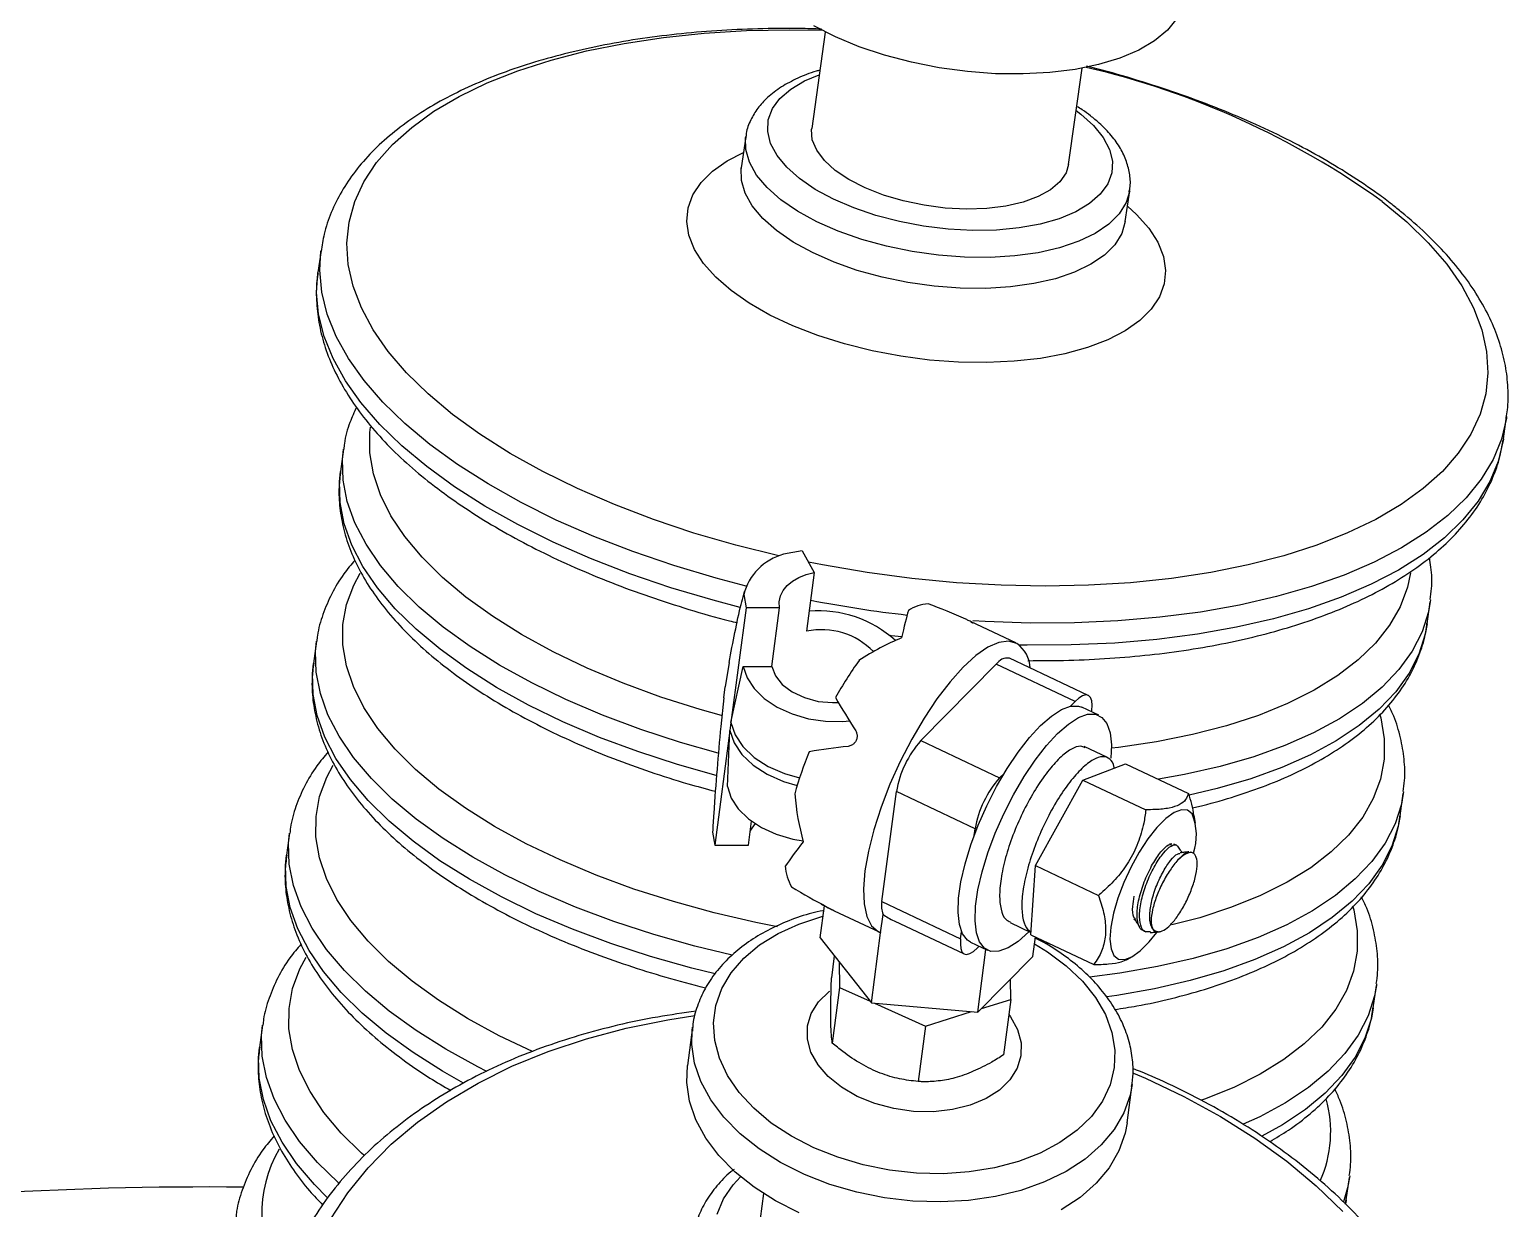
# Model space of a CAD drawing. Header units: millimetres. Extents: x 0 to 6631, y 0 to 4689.
# Drawn here: x 4530.2 to 4678.1, y 3707.5 to 3825.4 of the extents above; entities that cross this region are included whole.
import ezdxf

# ---------------------------------------------------------------- set-up
doc = ezdxf.new("R2010")
doc.units = ezdxf.units.MM
doc.header["$LTSCALE"] = 13
doc.layers.add('几何体', color=7, linetype='Continuous')

msp = doc.modelspace()

# ---------------------------------------------------------------- linework, layer by layer
at = {"layer": '几何体'}
for p, q in [((4609.77, 3825.17), (4608.42, 3815.54)), ((4634.1, 3811.94), (4635.45, 3821.56)), ((4601.82, 3814.69), (4601.38, 3811.6)), ((4639.77, 3806.21), (4640.21, 3809.3)), ((4640.21, 3809.3), (4640.19, 3809.2)), ((4559.36, 3803.33), (4559.05, 3801.12)), ((4559.35, 3803.24), (4559.36, 3803.33)), ((4559.03, 3801.03), (4559.05, 3801.12)), ((4677.59, 3784.48), (4677.9, 3786.7)), ((4677.9, 3786.7), (4677.89, 3786.61)), ((4677.59, 3784.48), (4677.58, 3784.4)), ((4561.6, 3783.44), (4561.29, 3781.22)), ((4607.46, 3773.27), (4605.6, 3772.94)), ((4607.46, 3773.27), (4608.68, 3771.1)), ((4608.68, 3771.1), (4607.91, 3765.24)), ((4601.68, 3769.22), (4601.41, 3768.13)), ((4601.85, 3767.58), (4600.34, 3756.1)), ((4601.62, 3768.9), (4601.85, 3767.58)), ((4605.21, 3767.58), (4601.85, 3767.58)), ((4604.44, 3761.72), (4605.21, 3767.58)), ((4669.96, 3765.97), (4670.27, 3768.19)), ((4670.29, 3768.36), (4670.27, 3768.19)), ((4628.83, 3764.07), (4624.36, 3766.19)), ((4558.91, 3764.23), (4558.6, 3762.02)), ((4600.16, 3762.11), (4599.77, 3759.67)), ((4600.34, 3756.1), (4601.57, 3761.72)), ((4601.57, 3761.72), (4604.44, 3761.72)), ((4619.33, 3754.3), (4626.87, 3761.93)), ((4634.75, 3758.21), (4626.87, 3761.93)), ((4636.06, 3758.81), (4628.19, 3762.54)), ((4599.63, 3758.57), (4599.77, 3759.67)), ((4599.63, 3758.57), (4599.32, 3755.71)), ((4634.28, 3757.73), (4634.75, 3758.21)), ((4637.13, 3756.83), (4635.43, 3757.63)), ((4636.4, 3757.17), (4636.41, 3757.29)), ((4600.34, 3756.1), (4600.24, 3755.31)), ((4600.24, 3755.31), (4598.74, 3743.82)), ((4600, 3749.69), (4600.24, 3755.31)), ((4619.33, 3754.3), (4627.21, 3750.57)), ((4637.99, 3752.59), (4635.65, 3753.7)), ((4635.53, 3750.35), (4639.79, 3751.98)), ((4639.79, 3751.98), (4646.08, 3749)), ((4627.21, 3750.57), (4627.68, 3751.04)), ((4630.8, 3741.79), (4635.53, 3750.35)), ((4635.53, 3750.35), (4641.83, 3747.37)), ((4615.44, 3738.2), (4616.88, 3749.2)), ((4624.75, 3745.47), (4616.88, 3749.2)), ((4667.26, 3746.77), (4667.57, 3748.99)), ((4667.6, 3749.16), (4667.57, 3748.99)), ((4602.1, 3743.83), (4602.41, 3746.23)), ((4624.66, 3744.79), (4624.75, 3745.47)), ((4646.8, 3746.04), (4646.67, 3746.8)), ((4556.21, 3745.03), (4555.9, 3742.82)), ((4598.51, 3745.15), (4598.74, 3743.82)), ((4644.42, 3743.98), (4644.19, 3743.95)), ((4644.89, 3743.83), (4644.64, 3743.95)), ((4598.74, 3743.82), (4602.1, 3743.83)), ((4646.55, 3743.05), (4646.34, 3743.15)), ((4630.33, 3734.86), (4630.8, 3741.79)), ((4630.8, 3741.79), (4637.1, 3738.81)), ((4615.44, 3738.2), (4623.31, 3734.48)), ((4609.27, 3734.57), (4609.69, 3737.78)), ((4610.67, 3737.26), (4615.15, 3735.15)), ((4615.31, 3735.08), (4615.55, 3736.91)), ((4614.39, 3728.06), (4615.31, 3735.08)), ((4616.67, 3736.26), (4623.66, 3732.95)), ((4623.31, 3734.48), (4623.4, 3735.16)), ((4628.27, 3736.09), (4630.34, 3735.1)), ((4640.84, 3736.26), (4640.64, 3736.43)), ((4641.58, 3735.28), (4641.82, 3735.16)), ((4609.27, 3734.57), (4614.39, 3728.06)), ((4624.3, 3734.13), (4626.01, 3733.33)), ((4624.98, 3733.56), (4625.15, 3733.73)), ((4630.33, 3734.86), (4636.62, 3731.89)), ((4630.53, 3732.69), (4630.78, 3734.65)), ((4632.15, 3734), (4631.76, 3733.98)), ((4610.68, 3732.77), (4610.39, 3730.55)), ((4611.17, 3732.16), (4611.2, 3729.6)), ((4625.02, 3727.12), (4625.84, 3733.4)), ((4625.02, 3727.12), (4630.53, 3732.69)), ((4640.04, 3732.43), (4640.48, 3732.69)), ((4611.2, 3729.6), (4610.47, 3724.04)), ((4611.2, 3729.6), (4614.26, 3728.22)), ((4628.32, 3728.41), (4628.29, 3730.43)), ((4664.57, 3727.57), (4664.88, 3729.78)), ((4664.9, 3729.96), (4664.88, 3729.78)), ((4614.39, 3728.06), (4625.02, 3727.12)), ((4614.69, 3728.03), (4619.8, 3725.74)), ((4625.39, 3727.49), (4628.32, 3728.41)), ((4628.32, 3728.41), (4627.59, 3722.85)), ((4619.8, 3725.74), (4624.38, 3727.18)), ((4553.52, 3725.83), (4553.21, 3723.61)), ((4596.49, 3725.64), (4595.99, 3721.8)), ((4596.45, 3725.29), (4596.49, 3725.64)), ((4619.8, 3725.74), (4619.07, 3720.19)), ((4639.96, 3716.05), (4640.46, 3719.88)), ((4640.46, 3719.88), (4640.43, 3719.71)), ((4661.87, 3708.36), (4662.18, 3710.58)), ((4662.21, 3710.75), (4662.18, 3710.58)), ((4603.59, 3708.98), (4603.09, 3705.18)), ((4661.78, 3707.92), (4661.85, 3708.46)), ((4661.87, 3708.36), (4661.82, 3708.01))]:
    msp.add_line(p, q, dxfattribs=at)
at = {"layer": '几何体', "flags": 128}
for points in [[(4605.17, 3772.77), (4605.13, 3772.78), (4600.83, 3773.85), (4596.64, 3775.06), (4592.59, 3776.41), (4588.71, 3777.9), (4585.01, 3779.5), (4581.52, 3781.22), (4578.26, 3783.03), (4575.25, 3784.94), (4572.51, 3786.92), (4570.06, 3788.97), (4567.91, 3791.07), (4566.07, 3793.22), (4564.56, 3795.39), (4563.39, 3797.57), (4562.56, 3799.75), (4562.08, 3801.92), (4561.94, 3804.07), (4562.16, 3806.17), (4562.73, 3808.22), (4563.65, 3810.2), (4564.91, 3812.11), (4566.5, 3813.93), (4568.42, 3815.64), (4570.64, 3817.25), (4573.17, 3818.73), (4575.98, 3820.08), (4579.05, 3821.3), (4582.37, 3822.37), (4585.91, 3823.28), (4589.66, 3824.04), (4593.59, 3824.63), (4597.68, 3825.06), (4601.89, 3825.32), (4606.22, 3825.4), (4609.39, 3825.36)], [(4644.93, 3826.52), (4643.98, 3825.36), (4642.7, 3824.3), (4641.11, 3823.37), (4639.23, 3822.57), (4637.1, 3821.93), (4634.76, 3821.44), (4632.23, 3821.12), (4629.56, 3820.98), (4626.8, 3821.01), (4623.99, 3821.22), (4621.17, 3821.6), (4618.4, 3822.15), (4615.71, 3822.85), (4613.16, 3823.7), (4610.79, 3824.68), (4608.62, 3825.78)], [(4634.85, 3817.31), (4635.32, 3816.96), (4636.6, 3815.82), (4637.57, 3814.64), (4638.2, 3813.44), (4638.49, 3812.25), (4638.43, 3811.09), (4638.03, 3809.98), (4637.27, 3808.94), (4636.2, 3808.01), (4634.82, 3807.19), (4633.16, 3806.5), (4631.26, 3805.97), (4629.16, 3805.59), (4626.9, 3805.37), (4624.52, 3805.33), (4622.07, 3805.46), (4619.61, 3805.75), (4617.18, 3806.21), (4614.84, 3806.83), (4612.63, 3807.58), (4610.59, 3808.46), (4608.77, 3809.44), (4607.2, 3810.52), (4605.92, 3811.66), (4604.95, 3812.84), (4604.31, 3814.04), (4604.02, 3815.23), (4604.08, 3816.4), (4604.49, 3817.51), (4605.24, 3818.54), (4606.32, 3819.47), (4607.7, 3820.29), (4609.17, 3820.91)], [(4634.1, 3811.94), (4633.85, 3811.1), (4633.24, 3810.2), (4632.3, 3809.4), (4631.07, 3808.71), (4629.56, 3808.16), (4627.83, 3807.76), (4625.92, 3807.53), (4623.88, 3807.46), (4621.77, 3807.57), (4619.65, 3807.85), (4617.57, 3808.28), (4615.59, 3808.87), (4613.76, 3809.58), (4612.14, 3810.42), (4610.77, 3811.34), (4609.69, 3812.32), (4608.92, 3813.35), (4608.48, 3814.39), (4608.4, 3815.41), (4608.42, 3815.54)], [(4601.81, 3814.59), (4601.82, 3814.68), (4601.82, 3814.69)], [(4640.19, 3809.2), (4639.86, 3808.11), (4639.16, 3806.99), (4638.13, 3805.95), (4636.77, 3805.03), (4635.12, 3804.24), (4633.21, 3803.59), (4631.07, 3803.1), (4628.74, 3802.78), (4626.27, 3802.62), (4623.71, 3802.65), (4621.09, 3802.84), (4618.47, 3803.21), (4615.89, 3803.74), (4613.42, 3804.42), (4611.08, 3805.25), (4608.93, 3806.2), (4607.01, 3807.26), (4605.34, 3808.4), (4603.97, 3809.62), (4602.91, 3810.87), (4602.19, 3812.15), (4601.83, 3813.43), (4601.81, 3814.59)], [(4639.99, 3807.75), (4640.9, 3806.92), (4642.12, 3805.54), (4643.02, 3804.14), (4643.58, 3802.73), (4643.8, 3801.33), (4643.66, 3799.98), (4643.18, 3798.67), (4642.36, 3797.44), (4641.22, 3796.31), (4639.76, 3795.28), (4638.01, 3794.38), (4635.99, 3793.61), (4633.74, 3792.99), (4631.29, 3792.53), (4628.67, 3792.24), (4625.92, 3792.11), (4623.09, 3792.15), (4620.2, 3792.36), (4617.32, 3792.74), (4614.46, 3793.28), (4611.69, 3793.97), (4609.04, 3794.81), (4606.54, 3795.78), (4604.24, 3796.86), (4602.17, 3798.04), (4600.35, 3799.31), (4598.82, 3800.64), (4597.6, 3802.02), (4596.7, 3803.43), (4596.14, 3804.84), (4595.92, 3806.23), (4596.05, 3807.59), (4596.53, 3808.89), (4597.36, 3810.12), (4598.5, 3811.26), (4599.96, 3812.28), (4601.6, 3813.13)], [(4639.77, 3806.21), (4639.43, 3805.02), (4638.73, 3803.9), (4637.69, 3802.86), (4636.34, 3801.94), (4634.69, 3801.15), (4632.78, 3800.5), (4630.64, 3800.01), (4628.31, 3799.69), (4625.84, 3799.53), (4623.27, 3799.56), (4620.65, 3799.75), (4618.03, 3800.12), (4615.46, 3800.65), (4612.98, 3801.33), (4610.65, 3802.16), (4608.5, 3803.11), (4606.57, 3804.16), (4604.91, 3805.31), (4603.53, 3806.53), (4602.48, 3807.78), (4601.76, 3809.06), (4601.39, 3810.34), (4601.38, 3811.59), (4601.38, 3811.59)], [(4665.47, 3808.23), (4667.92, 3806.18), (4670.07, 3804.08), (4671.91, 3801.94), (4673.41, 3799.77), (4674.59, 3797.58), (4675.42, 3795.4), (4675.9, 3793.23), (4676.03, 3791.09), (4675.81, 3788.99), (4675.24, 3786.94), (4674.33, 3784.95), (4673.07, 3783.04), (4671.48, 3781.23), (4669.56, 3779.51), (4667.34, 3777.91), (4664.81, 3776.42), (4662, 3775.07), (4658.93, 3773.86), (4655.61, 3772.79), (4652.07, 3771.87), (4648.32, 3771.12), (4644.39, 3770.52), (4640.3, 3770.09), (4636.09, 3769.84), (4631.76, 3769.75), (4627.36, 3769.84), (4622.91, 3770.09), (4618.43, 3770.52), (4613.96, 3771.11), (4609.51, 3771.87), (4608.09, 3772.14)], [(4601.86, 3769.75), (4598.86, 3770.54), (4594.63, 3771.8), (4590.54, 3773.2), (4586.62, 3774.72), (4582.88, 3776.36), (4579.36, 3778.11), (4576.06, 3779.97), (4573.01, 3781.9), (4570.23, 3783.92), (4567.74, 3786), (4565.54, 3788.14), (4563.66, 3790.31), (4562.1, 3792.51), (4560.87, 3794.73), (4559.98, 3796.95), (4559.43, 3799.16), (4559.23, 3801.34), (4559.35, 3803.24)], [(4601.26, 3767.61), (4598.55, 3768.33), (4594.32, 3769.59), (4590.23, 3770.98), (4586.31, 3772.5), (4582.57, 3774.15), (4579.04, 3775.9), (4575.75, 3777.75), (4572.7, 3779.69), (4569.92, 3781.71), (4567.43, 3783.79), (4565.23, 3785.92), (4563.35, 3788.1), (4561.79, 3790.3), (4560.56, 3792.52), (4559.67, 3794.73), (4559.12, 3796.94), (4558.92, 3799.12), (4559.03, 3801.03)], [(4599.39, 3756.79), (4597.28, 3757.39), (4593.34, 3758.64), (4589.56, 3760.03), (4585.96, 3761.55), (4582.56, 3763.18), (4579.4, 3764.91), (4576.49, 3766.74), (4573.85, 3768.64), (4571.5, 3770.61), (4569.46, 3772.64), (4567.73, 3774.7), (4566.34, 3776.79), (4565.29, 3778.89), (4564.59, 3780.99), (4564.24, 3783.07), (4564.25, 3785.11), (4564.31, 3785.65)], [(4677.89, 3786.61), (4677.88, 3786.55), (4677.38, 3784.45), (4676.54, 3782.42), (4675.36, 3780.46), (4673.84, 3778.58), (4672.01, 3776.8), (4669.85, 3775.13), (4667.4, 3773.58), (4664.66, 3772.15), (4661.66, 3770.85), (4658.39, 3769.7), (4654.9, 3768.7), (4651.19, 3767.85), (4647.29, 3767.15), (4643.23, 3766.63), (4639.02, 3766.27), (4634.69, 3766.08), (4630.26, 3766.05), (4625.77, 3766.2), (4624.53, 3766.27)], [(4677.58, 3784.4), (4677.57, 3784.33), (4677.07, 3782.23), (4676.23, 3780.2), (4675.05, 3778.24), (4673.53, 3776.37), (4671.7, 3774.59), (4669.54, 3772.92), (4667.09, 3771.36), (4664.35, 3769.93), (4661.34, 3768.64), (4658.08, 3767.48), (4654.59, 3766.48), (4650.88, 3765.63), (4646.98, 3764.94), (4642.92, 3764.41), (4638.71, 3764.05), (4634.37, 3763.86), (4629.95, 3763.84), (4629.19, 3763.85)], [(4599.05, 3753.04), (4595.31, 3754.1), (4591.33, 3755.41), (4587.5, 3756.84), (4583.85, 3758.4), (4580.42, 3760.07), (4577.21, 3761.84), (4574.26, 3763.7), (4571.57, 3765.64), (4569.18, 3767.65), (4567.08, 3769.71), (4565.31, 3771.81), (4563.86, 3773.94), (4562.75, 3776.07), (4561.98, 3778.21), (4561.57, 3780.33), (4561.5, 3782.42), (4561.6, 3783.45)], [(4598.86, 3750.8), (4595, 3751.89), (4591.02, 3753.19), (4587.19, 3754.62), (4583.54, 3756.18), (4580.11, 3757.85), (4576.9, 3759.62), (4573.95, 3761.49), (4571.26, 3763.43), (4568.87, 3765.43), (4566.77, 3767.49), (4565, 3769.59), (4563.55, 3771.72), (4562.44, 3773.86), (4561.67, 3775.99), (4561.26, 3778.11), (4561.19, 3780.21), (4561.29, 3781.22)], [(4604.99, 3735.68), (4602.83, 3736.11), (4598.66, 3737.07), (4594.59, 3738.19), (4590.65, 3739.44), (4586.86, 3740.83), (4583.26, 3742.35), (4579.87, 3743.98), (4576.71, 3745.71), (4573.79, 3747.53), (4571.15, 3749.44), (4568.8, 3751.41), (4566.76, 3753.44), (4565.04, 3755.5), (4563.65, 3757.59), (4562.6, 3759.69), (4561.89, 3761.79), (4561.54, 3763.86), (4561.55, 3765.91), (4561.91, 3767.91), (4562.63, 3769.85), (4563.26, 3771.04)], [(4605.21, 3767.58), (4605.18, 3768.18), (4605.3, 3768.76), (4605.56, 3769.31), (4605.96, 3769.81), (4606.49, 3770.25), (4607.13, 3770.62), (4607.87, 3770.9), (4608.68, 3771.1)], [(4668.28, 3771.09), (4667.98, 3769.63), (4667.27, 3767.69), (4666.2, 3765.83), (4664.8, 3764.04), (4663.06, 3762.36), (4661.01, 3760.79), (4658.65, 3759.33), (4656, 3758.01), (4653.08, 3756.82), (4649.9, 3755.78), (4646.5, 3754.9), (4642.89, 3754.18), (4639.1, 3753.62), (4638.39, 3753.53)], [(4670.27, 3768.19), (4670.08, 3767.16), (4669.44, 3765.16), (4668.45, 3763.24), (4667.12, 3761.4), (4665.46, 3759.65), (4663.48, 3758.01), (4661.19, 3756.48), (4658.6, 3755.08), (4655.74, 3753.81), (4652.62, 3752.68), (4649.27, 3751.71), (4645.69, 3750.89), (4643.1, 3750.42)], [(4617.42, 3764.66), (4616.37, 3764.79), (4616.26, 3764.8)], [(4669.96, 3765.97), (4669.77, 3764.94), (4669.12, 3762.95), (4668.14, 3761.03), (4666.81, 3759.18), (4665.15, 3757.43), (4663.16, 3755.79), (4660.87, 3754.26), (4658.29, 3752.86), (4655.43, 3751.59), (4652.31, 3750.47), (4648.96, 3749.49), (4646.15, 3748.83)], [(4600.48, 3732.84), (4596.74, 3733.74), (4592.62, 3734.9), (4588.63, 3736.2), (4584.8, 3737.64), (4581.16, 3739.19), (4577.72, 3740.86), (4574.52, 3742.64), (4571.56, 3744.5), (4568.88, 3746.44), (4566.48, 3748.45), (4564.39, 3750.51), (4562.61, 3752.61), (4561.16, 3754.73), (4560.05, 3756.87), (4559.29, 3759.01), (4558.87, 3761.13), (4558.81, 3763.22), (4558.91, 3764.24)], [(4628.93, 3764.02), (4628.11, 3764.25), (4627.14, 3764.12), (4626.03, 3763.63), (4624.83, 3762.8), (4623.56, 3761.64), (4622.25, 3760.18), (4620.94, 3758.47), (4619.65, 3756.53), (4618.42, 3754.43), (4617.27, 3752.21)], [(4598.75, 3730.95), (4596.43, 3731.52), (4592.31, 3732.69), (4588.32, 3733.99), (4584.49, 3735.42), (4580.85, 3736.98), (4577.41, 3738.65), (4574.21, 3740.42), (4571.25, 3742.28), (4568.57, 3744.22), (4566.17, 3746.23), (4564.08, 3748.29), (4562.3, 3750.39), (4560.85, 3752.52), (4559.74, 3754.65), (4558.98, 3756.79), (4558.56, 3758.91), (4558.5, 3761), (4558.6, 3762.02)], [(4601.57, 3761.72), (4601.95, 3760.58), (4602.66, 3759.49), (4603.68, 3758.5), (4604.96, 3757.64), (4606.46, 3756.96), (4608.1, 3756.48), (4609.81, 3756.23), (4611.53, 3756.21), (4612.2, 3756.27)], [(4604.44, 3761.72), (4604.79, 3760.78), (4605.48, 3759.91), (4606.47, 3759.16), (4607.69, 3758.59), (4609.06, 3758.22), (4610.49, 3758.1), (4611.07, 3758.12)], [(4636.41, 3757.29), (4636.45, 3757.83), (4636.41, 3758.28), (4636.29, 3758.6), (4636.09, 3758.8), (4635.83, 3758.86), (4635.51, 3758.78), (4635.14, 3758.55), (4634.75, 3758.21)], [(4631.3, 3755.81), (4632.38, 3756.75), (4633.39, 3757.4), (4634.3, 3757.73), (4635.09, 3757.74), (4635.43, 3757.63)], [(4600.34, 3756.1), (4600.75, 3754.86), (4601.53, 3753.69), (4602.66, 3752.62), (4604.07, 3751.71), (4605.7, 3750.99), (4607.21, 3750.56)], [(4624.3, 3734.13), (4623.99, 3734.33), (4623.5, 3734.96), (4623.18, 3735.89), (4623.05, 3737.09), (4623.1, 3738.53), (4623.34, 3740.17), (4623.75, 3741.96), (4624.33, 3743.86), (4625.07, 3745.82), (4625.93, 3747.78), (4626.9, 3749.69), (4627.95, 3751.49), (4629.06, 3753.14), (4630.18, 3754.59), (4631.3, 3755.81)], [(4633, 3755), (4634.08, 3755.95), (4635.09, 3756.6), (4636, 3756.93), (4636.79, 3756.94), (4637.44, 3756.62), (4637.93, 3756), (4638.25, 3755.07), (4638.38, 3753.87), (4638.34, 3752.54)], [(4665.23, 3756.86), (4665.31, 3756.56), (4665.66, 3754.48), (4665.65, 3752.43), (4665.29, 3750.43), (4664.57, 3748.49), (4663.51, 3746.62), (4662.1, 3744.84), (4660.37, 3743.16), (4658.31, 3741.58), (4655.95, 3740.13), (4653.3, 3738.8), (4650.38, 3737.62), (4647.21, 3736.58), (4644.44, 3735.85)], [(4600.24, 3755.31), (4600.65, 3754.08), (4601.43, 3752.9), (4602.55, 3751.83), (4603.96, 3750.92), (4605.6, 3750.2), (4606.97, 3749.8)], [(4630.17, 3735.19), (4630.13, 3735.15), (4629.06, 3734.2), (4628.05, 3733.56), (4627.13, 3733.22), (4626.34, 3733.21), (4625.69, 3733.53), (4625.2, 3734.16), (4624.89, 3735.08), (4624.75, 3736.28), (4624.8, 3737.72), (4625.04, 3739.36), (4625.46, 3741.16), (4626.04, 3743.06), (4626.77, 3745.02), (4627.63, 3746.97), (4628.6, 3748.88), (4629.66, 3750.69), (4630.76, 3752.34), (4631.88, 3753.79), (4633, 3755)], [(4580.49, 3723.18), (4577.17, 3724.77), (4574.01, 3726.51), (4571.1, 3728.33), (4568.46, 3730.24), (4566.11, 3732.21), (4564.07, 3734.23), (4562.34, 3736.3), (4560.95, 3738.39), (4559.9, 3740.49), (4559.2, 3742.58), (4558.85, 3744.66), (4558.86, 3746.71), (4559.22, 3748.71), (4559.93, 3750.65), (4560.56, 3751.83)], [(4617.27, 3752.21), (4616.24, 3749.92), (4615.36, 3747.63), (4614.63, 3745.38), (4614.09, 3743.24), (4613.74, 3741.26), (4613.6, 3739.48), (4613.66, 3737.95), (4613.93, 3736.71), (4614.39, 3735.78), (4615.05, 3735.2)], [(4600, 3749.69), (4600.37, 3748.55), (4601.08, 3747.46), (4602.1, 3746.47), (4603.39, 3745.61), (4604.88, 3744.93), (4606.52, 3744.45), (4607.55, 3744.27)], [(4667.57, 3748.99), (4667.38, 3747.95), (4666.74, 3745.96), (4665.75, 3744.04), (4664.42, 3742.2), (4662.76, 3740.45), (4660.78, 3738.8), (4658.49, 3737.28), (4655.91, 3735.87), (4653.05, 3734.61), (4649.93, 3733.48), (4646.57, 3732.5), (4643, 3731.69), (4639.23, 3731.03), (4636.18, 3730.63)], [(4646.46, 3746.96), (4646, 3747.33), (4645.39, 3747.37), (4644.65, 3747.09), (4643.83, 3746.49), (4642.94, 3745.61), (4642.04, 3744.47), (4641.16, 3743.13), (4640.35, 3741.65), (4639.62, 3740.1), (4639.03, 3738.53), (4638.59, 3737.02), (4638.32, 3735.64), (4638.24, 3734.44), (4638.35, 3733.48), (4638.64, 3732.8), (4639.1, 3732.43), (4639.71, 3732.38), (4640.44, 3732.67), (4641.27, 3733.26), (4642.16, 3734.15), (4642.92, 3735.11)], [(4602.28, 3745.24), (4602.45, 3745.55), (4602.8, 3745.99)], [(4667.26, 3746.77), (4667.07, 3745.74), (4666.43, 3743.75), (4665.44, 3741.82), (4664.11, 3739.98), (4662.45, 3738.23), (4660.47, 3736.59), (4658.18, 3735.06), (4655.6, 3733.66), (4652.74, 3732.39), (4649.62, 3731.26), (4646.26, 3730.29), (4642.69, 3729.47), (4638.92, 3728.81), (4637.91, 3728.67)], [(4575.93, 3721.2), (4575.03, 3721.66), (4571.82, 3723.43), (4568.87, 3725.3), (4566.18, 3727.24), (4563.79, 3729.24), (4561.69, 3731.3), (4559.92, 3733.4), (4558.47, 3735.53), (4557.36, 3737.67), (4556.59, 3739.8), (4556.18, 3741.92), (4556.11, 3744.02), (4556.21, 3745.04)], [(4573.61, 3720.03), (4571.51, 3721.22), (4568.56, 3723.08), (4565.87, 3725.02), (4563.48, 3727.03), (4561.38, 3729.09), (4559.61, 3731.19), (4558.16, 3733.31), (4557.05, 3735.45), (4556.28, 3737.59), (4555.87, 3739.71), (4555.8, 3741.8), (4555.9, 3742.82)], [(4646.73, 3742.91), (4646.59, 3743.03), (4646.43, 3743.09), (4646.24, 3743.1), (4646.03, 3743.05), (4645.8, 3742.95), (4645.56, 3742.8), (4645.31, 3742.6), (4645.04, 3742.35)], [(4630.69, 3733.95), (4631.99, 3733.16), (4633.87, 3731.76), (4635.48, 3730.23), (4636.8, 3728.59), (4637.79, 3726.88), (4638.43, 3725.11), (4638.73, 3723.34), (4638.67, 3721.58), (4638.25, 3719.86), (4637.48, 3718.23), (4636.38, 3716.7), (4634.96, 3715.31), (4633.24, 3714.08), (4631.27, 3713.03), (4629.08, 3712.18), (4626.7, 3711.54), (4624.17, 3711.14), (4621.55, 3710.96), (4618.88, 3711.03), (4616.2, 3711.33), (4613.56, 3711.86), (4611.02, 3712.61), (4608.62, 3713.57), (4606.39, 3714.72), (4604.38, 3716.04), (4602.63, 3717.51), (4601.16, 3719.1), (4600.01, 3720.78), (4599.19, 3722.52), (4598.72, 3724.29), (4598.6, 3726.07), (4598.84, 3727.81), (4599.44, 3729.48), (4600.37, 3731.07), (4601.64, 3732.53), (4603.21, 3733.85), (4605.05, 3734.99), (4607.14, 3735.94), (4609.43, 3736.69), (4609.55, 3736.72)], [(4662.53, 3737.65), (4662.61, 3737.35), (4662.96, 3735.28), (4662.95, 3733.23), (4662.59, 3731.23), (4661.88, 3729.29), (4660.81, 3727.42), (4659.41, 3725.64), (4657.67, 3723.95), (4655.62, 3722.38), (4653.26, 3720.92), (4650.61, 3719.6), (4647.69, 3718.42), (4647.38, 3718.31)], [(4623.31, 3734.48), (4623.28, 3733.93), (4623.32, 3733.49), (4623.44, 3733.16), (4623.64, 3732.96), (4623.9, 3732.9), (4624.22, 3732.99), (4624.59, 3733.21), (4624.98, 3733.56)], [(4563.64, 3712.81), (4563.42, 3713.01), (4561.37, 3715.03), (4559.65, 3717.09), (4558.26, 3719.18), (4557.21, 3721.28), (4556.5, 3723.38), (4556.15, 3725.46), (4556.16, 3727.5), (4556.52, 3729.5), (4557.24, 3731.45), (4557.87, 3732.63)], [(4628.12, 3726.89), (4628.29, 3726.65), (4629, 3725.38), (4629.35, 3724.07), (4629.34, 3722.77), (4628.97, 3721.52), (4628.24, 3720.36), (4627.19, 3719.34), (4625.85, 3718.48), (4624.26, 3717.82), (4622.49, 3717.38), (4620.58, 3717.17), (4618.61, 3717.2), (4616.64, 3717.48), (4614.74, 3717.98), (4612.98, 3718.7), (4611.4, 3719.61), (4610.08, 3720.68), (4609.05, 3721.87), (4608.34, 3723.14), (4607.99, 3724.44), (4608, 3725.75), (4608.38, 3727), (4609.1, 3728.16), (4610.15, 3729.18), (4610.23, 3729.24)], [(4664.88, 3729.78), (4664.69, 3728.75), (4664.05, 3726.76), (4663.06, 3724.83), (4661.73, 3722.99), (4660.07, 3721.24), (4658.09, 3719.6), (4655.8, 3718.07), (4653.21, 3716.67), (4651.56, 3715.91)], [(4560.35, 3706.45), (4562.04, 3709.06), (4564.06, 3711.55), (4566.38, 3713.91), (4569, 3716.12), (4571.9, 3718.16), (4575.06, 3720.03), (4578.45, 3721.71), (4582.07, 3723.19), (4585.89, 3724.47), (4589.88, 3725.53), (4594.02, 3726.37), (4596.73, 3726.78)], [(4664.57, 3727.57), (4664.38, 3726.53), (4663.73, 3724.54), (4662.75, 3722.62), (4661.42, 3720.78), (4659.76, 3719.03), (4657.78, 3717.39), (4655.49, 3715.86), (4653.41, 3714.71)], [(4561.1, 3710.03), (4561.09, 3710.04), (4559, 3712.1), (4557.22, 3714.2), (4555.77, 3716.33), (4554.66, 3718.46), (4553.9, 3720.6), (4553.48, 3722.72), (4553.42, 3724.81), (4553.52, 3725.84)], [(4640.43, 3719.71), (4640.26, 3718.84), (4639.64, 3717.07), (4638.67, 3715.4), (4637.36, 3713.84), (4635.75, 3712.43), (4633.85, 3711.2), (4631.71, 3710.15), (4629.34, 3709.3), (4626.79, 3708.68), (4624.11, 3708.29), (4621.34, 3708.14), (4618.52, 3708.23), (4615.7, 3708.56), (4612.92, 3709.12), (4610.24, 3709.9), (4607.69, 3710.89), (4605.31, 3712.08), (4603.16, 3713.45), (4601.25, 3714.97), (4599.63, 3716.61), (4598.32, 3718.36), (4597.34, 3720.18), (4596.7, 3722.04), (4596.43, 3723.91), (4596.45, 3725.29)], [(4559.96, 3708.59), (4558.69, 3709.89), (4556.91, 3711.98), (4555.46, 3714.11), (4554.35, 3716.25), (4553.59, 3718.38), (4553.17, 3720.51), (4553.11, 3722.6), (4553.21, 3723.61)], [(4607.18, 3707.06), (4604.81, 3708.25), (4602.66, 3709.62), (4600.75, 3711.13), (4599.13, 3712.78), (4597.82, 3714.53), (4596.83, 3716.35), (4596.2, 3718.21), (4595.92, 3720.08), (4595.99, 3721.8)], [(4640.58, 3721.03), (4641.79, 3720.51), (4645.63, 3718.69), (4649.28, 3716.7), (4652.71, 3714.53), (4655.91, 3712.22), (4658.84, 3709.76), (4661.51, 3707.18)], [(4639.96, 3716.05), (4639.76, 3715.01), (4639.14, 3713.24), (4638.17, 3711.56), (4636.86, 3710.01), (4635.25, 3708.6), (4633.35, 3707.36)], [(4598.96, 3706.92), (4599.6, 3708.44), (4600.57, 3709.86), (4601.31, 3710.65)], [(4662.18, 3710.58), (4661.99, 3709.55), (4661.59, 3708.16)]]:
    msp.add_lwpolyline(points, dxfattribs=at)
at = {"layer": '几何体'}
for centre, radius, start, end in [((4617.13, 3740.92), 82.86, 54.3189, 76.9389), ((4607.07, 3767.5), 5.63, 105.1409, 165.6022), ((4632.46, 3893.58), 127.55, 259.088, 263.4725), ((4620.37, 3763.79), 4.2, 94.4138, 122.9625), ((4609.1, 3755.86), 11.42, 47.682, 94.6568), ((4609.41, 3758.18), 7.21, 44.0314, 102.0285), ((4627, 3761.36), 3.28, 3.251, 53.9482), ((4645.61, 3739.07), 39.92, 144.407, 150.7247), ((4628.01, 3761.2), 1.35, 82.3438, 147.2389), ((4626.84, 3747.54), 10.09, 138.0061, 170.5452), ((4646.58, 3737.53), 41.47, 157.8211, 163.9806), ((4634.71, 3743.82), 10.09, 138.0061, 170.5452), ((4641.25, 3744.84), 5.63, 341.2819, 22.0989), ((4610.69, 3742.1), 4.93, 184.0159, 209.6425), ((4617.63, 3737.74), 2.24, 168.1597, 201.8812), ((4615.92, 3736.78), 1.81, 241.1409, 250.4188), ((4648.32, 3715.14), 11.99, 335.9274, 16.0055), ((4566.07, 3707.02), 12.64, 149.5461, 213.3527), ((4547.93, 3344.33), 365.31, 89.4281, 97.875)]:
    msp.add_arc(centre, radius, start, end, dxfattribs=at)
for centre, major_axis, ratio, start_param, end_param in [((4618.37, 3751.32), (27.4, -13.38), 0.524601, 1.627249, 1.762246), ((4615.82, 3752.53), (2.9, 16.33), 0.049186, 0.446553, 0.751245), ((4615.82, 3752.53), (12.51, 11.33), 0.55654, 0.99138, 1.296072), ((4618.37, 3751.32), (-16.31, 25.25), 0.085984, 1.223741, 1.358738), ((4618.37, 3751.32), (30.02, 3.25), 0.103517, 1.770986, 1.905983), ((4615.82, 3752.53), (0.71, 16.92), 0.542748, 1.805295, 2.109987), ((4615.82, 3752.53), (10.95, 12.51), 0.05955, 2.352366, 2.657058), ((4618.37, 3751.32), (27.4, -13.38), 0.524601, 4.526606, 4.661604), ((4618.37, 3751.32), (18.35, -7.33), 0.809127, 4.539093, 4.602886), ((4622.47, 3737.94), (7.97, -0.65), 0.379103, 3.693112, 3.929112)]:
    msp.add_ellipse(centre, major_axis=major_axis, ratio=ratio, start_param=start_param, end_param=end_param, dxfattribs=at)
for points, knots in [([(4609.4, 3825.46), (4608.67, 3825.49), (4606.52, 3825.56), (4603.01, 3825.51), (4598.9, 3825.33), (4594.89, 3824.98), (4591, 3824.48), (4587.25, 3823.82), (4583.66, 3823.01), (4580.25, 3822.05), (4577.03, 3820.94), (4574.02, 3819.67), (4571.23, 3818.27), (4568.7, 3816.72), (4566.42, 3815.03), (4564.43, 3813.21), (4562.75, 3811.28), (4561.38, 3809.25), (4560.34, 3807.14), (4559.65, 3805.13), (4559.46, 3803.81), (4559.37, 3803.22)], [0, 0, 0, 0, 0.028162, 0.08292, 0.137726, 0.192593, 0.247537, 0.302573, 0.357716, 0.41298, 0.468376, 0.523904, 0.579545, 0.635242, 0.690845, 0.746149, 0.800883, 0.854773, 0.907644, 0.959524, 1, 1, 1, 1]), ([(4609.23, 3821.35), (4609.11, 3821.32), (4608.3, 3821.11), (4606.99, 3820.57), (4605.35, 3819.71), (4604.02, 3818.7), (4603, 3817.59), (4602.28, 3816.38), (4601.88, 3815.35), (4601.85, 3814.72), (4601.84, 3814.55)], [0, 0, 0, 0, 0.029433, 0.192624, 0.35732, 0.522262, 0.666138, 0.803354, 0.949968, 1, 1, 1, 1]), ([(4677.85, 3786.6), (4677.9, 3786.86), (4678.08, 3787.84), (4678.07, 3789.58), (4677.83, 3791.81), (4677.26, 3794.05), (4676.39, 3796.29), (4675.21, 3798.52), (4673.71, 3800.74), (4671.92, 3802.93), (4669.83, 3805.07), (4667.95, 3806.72), (4666.33, 3808.02), (4664.63, 3809.29), (4662.24, 3810.92), (4659.16, 3812.76), (4655.87, 3814.51), (4652.4, 3816.14), (4648.75, 3817.67), (4644.95, 3819.08), (4641.01, 3820.36), (4637.98, 3821.24), (4636.25, 3821.66), (4635.91, 3821.75)], [0, 0, 0, 0, 0.017745, 0.068572, 0.119443, 0.170773, 0.222896, 0.275966, 0.32994, 0.384631, 0.439791, 0.495193, 0.516458, 0.545562, 0.600987, 0.656319, 0.711544, 0.766663, 0.821685, 0.876622, 0.931487, 0.986296, 1, 1, 1, 1]), ([(4640.15, 3809.16), (4640.18, 3809.29), (4640.32, 3809.86), (4640.25, 3810.91), (4639.93, 3812.25), (4639.31, 3813.57), (4638.4, 3814.85), (4637.36, 3815.92), (4636.34, 3816.77), (4635.6, 3817.33), (4635.1, 3817.63), (4634.91, 3817.74)], [0, 0, 0, 0, 0.040546, 0.179865, 0.318839, 0.461715, 0.611498, 0.768233, 0.864885, 0.95019, 1, 1, 1, 1]), ([(4601.38, 3811.6), (4601.37, 3811.56), (4601.36, 3811.51), (4601.37, 3811.54), (4601.38, 3811.54)], [0, 0, 0, 0, 0.812751, 1, 1, 1, 1]), ([(4639.77, 3806.16), (4639.77, 3806.15), (4639.77, 3806.13), (4639.77, 3806.18), (4639.78, 3806.22)], [0, 0, 0, 0, 0.20405, 1, 1, 1, 1]), ([(4559.06, 3801.01), (4559.03, 3800.86), (4558.87, 3799.98), (4558.87, 3798.34), (4559.1, 3796.11), (4559.65, 3793.87), (4560.51, 3791.63), (4561.68, 3789.39), (4563.16, 3787.18), (4564.94, 3784.99), (4567.02, 3782.84), (4569.37, 3780.76), (4571.99, 3778.74), (4574.85, 3776.81), (4577.94, 3774.97), (4581.23, 3773.23), (4584.71, 3771.6), (4588.37, 3770.08), (4592.18, 3768.67), (4596.13, 3767.41), (4599.06, 3766.54), (4600.7, 3766.15), (4600.96, 3766.09)], [0, 0, 0, 0, 0.010731, 0.061861, 0.113019, 0.16462, 0.217008, 0.270344, 0.324596, 0.37958, 0.435048, 0.490767, 0.546561, 0.602306, 0.657957, 0.713501, 0.768939, 0.824279, 0.879535, 0.93472, 0.989847, 1, 1, 1, 1]), ([(4562.9, 3787.65), (4562.67, 3787.14), (4562.14, 3785.97), (4561.74, 3784.55), (4561.65, 3783.64), (4561.64, 3783.44)], [0, 0, 0, 0, 0.374352, 0.867372, 1, 1, 1, 1]), ([(4630.04, 3762.29), (4631.41, 3762.29), (4634.17, 3762.3), (4638.23, 3762.5), (4642.24, 3762.85), (4646.12, 3763.36), (4649.87, 3764.03), (4653.45, 3764.85), (4656.85, 3765.82), (4660.07, 3766.94), (4663.07, 3768.2), (4665.84, 3769.62), (4668.36, 3771.17), (4670.62, 3772.87), (4672.6, 3774.69), (4674.27, 3776.63), (4675.63, 3778.66), (4676.64, 3780.77), (4677.29, 3782.69), (4677.47, 3783.91), (4677.54, 3784.39)], [0, 0, 0, 0, 0.055308, 0.112217, 0.16919, 0.226243, 0.283393, 0.340654, 0.398043, 0.455568, 0.513229, 0.571007, 0.628837, 0.686561, 0.743964, 0.800762, 0.85667, 0.911517, 0.965343, 1, 1, 1, 1]), ([(4561.32, 3781.23), (4561.26, 3780.72), (4561.09, 3779.5), (4561.2, 3777.54), (4561.59, 3775.39), (4562.3, 3773.23), (4563.31, 3771.08), (4564.63, 3768.94), (4566.26, 3766.83), (4568.19, 3764.76), (4570.4, 3762.74), (4572.87, 3760.8), (4575.59, 3758.94), (4578.54, 3757.17), (4581.7, 3755.5), (4585.04, 3753.93), (4588.56, 3752.48), (4592.23, 3751.16), (4595.64, 3750.06), (4597.87, 3749.47), (4598.79, 3749.22)], [0, 0, 0, 0, 0.039206, 0.092913, 0.146867, 0.20156, 0.257299, 0.314157, 0.371981, 0.430488, 0.489378, 0.548412, 0.607408, 0.666299, 0.725063, 0.783698, 0.842217, 0.900636, 0.95897, 1, 1, 1, 1]), ([(4562.76, 3772.36), (4562.37, 3771.9), (4561.47, 3770.83), (4560.38, 3769), (4559.52, 3766.94), (4559.04, 3765.35), (4558.96, 3764.43), (4558.94, 3764.24)], [0, 0, 0, 0, 0.189934, 0.443405, 0.691402, 0.934582, 1, 1, 1, 1]), ([(4670.26, 3768.4), (4670.31, 3768.77), (4670.46, 3769.84), (4670.43, 3771.25), (4670.23, 3772.27), (4670.18, 3772.59)], [0, 0, 0, 0, 0.265253, 0.773984, 1, 1, 1, 1]), ([(4600.16, 3762.11), (4600.35, 3763.12), (4600.74, 3765.14), (4601.23, 3767.46), (4601.53, 3768.58), (4601.62, 3768.9)], [0, 0, 0, 0, 0.4151672, 0.8312595, 1, 1, 1, 1]), ([(4624.36, 3766.19), (4624.29, 3766.22), (4624.15, 3766.28), (4623.95, 3766.38), (4623.84, 3766.43)], [0, 0, 0, 0, 0.457417, 1, 1, 1, 1]), ([(4624.34, 3766.15), (4624.4, 3766.13), (4624.51, 3766.08), (4624.57, 3766.07), (4624.56, 3766.08), (4624.56, 3766.08)], [0, 0, 0, 0, 0.490902, 0.981807, 1, 1, 1, 1]), ([(4646.49, 3747.58), (4646.69, 3747.62), (4648.05, 3747.91), (4650.4, 3748.6), (4653.52, 3749.64), (4656.42, 3750.85), (4659.09, 3752.21), (4661.52, 3753.71), (4663.68, 3755.35), (4665.56, 3757.12), (4667.12, 3759.01), (4668.37, 3760.99), (4669.27, 3763.04), (4669.79, 3764.74), (4669.9, 3765.76), (4669.93, 3766.06)], [0, 0, 0, 0, 0.014978, 0.102501, 0.19026, 0.278259, 0.366465, 0.454769, 0.542879, 0.630397, 0.716808, 0.801628, 0.884622, 0.965965, 1, 1, 1, 1]), ([(4558.63, 3762.03), (4558.56, 3761.51), (4558.4, 3760.29), (4558.51, 3758.34), (4558.9, 3756.18), (4559.6, 3754.03), (4560.62, 3751.88), (4561.94, 3749.74), (4563.57, 3747.63), (4565.49, 3745.56), (4567.7, 3743.54), (4570.18, 3741.6), (4572.9, 3739.73), (4575.85, 3737.96), (4579, 3736.29), (4582.35, 3734.73), (4585.86, 3733.28), (4589.53, 3731.95), (4593.33, 3730.76), (4596.11, 3729.97), (4597.63, 3729.61), (4597.82, 3729.57)], [0, 0, 0, 0, 0.038224, 0.090586, 0.143189, 0.196511, 0.250854, 0.306288, 0.362663, 0.419705, 0.47712, 0.534676, 0.592194, 0.64961, 0.706901, 0.764068, 0.821121, 0.878076, 0.93495, 0.991759, 1, 1, 1, 1]), ([(4667.56, 3749.2), (4667.61, 3749.56), (4667.77, 3750.63), (4667.69, 3752.44), (4667.32, 3754.59), (4666.79, 3756.41), (4666.28, 3757.48), (4666.1, 3757.85)], [0, 0, 0, 0, 0.127667, 0.37252, 0.618229, 0.8671, 1, 1, 1, 1]), ([(4599.32, 3755.71), (4599.19, 3754.29), (4598.95, 3751.44), (4598.67, 3747.93), (4598.54, 3745.77), (4598.51, 3745.15)], [0, 0, 0, 0, 0.415167, 0.831259, 1, 1, 1, 1]), ([(4612.82, 3755.26), (4612.86, 3755.17), (4612.96, 3754.97), (4612.97, 3754.64), (4612.88, 3754.31), (4612.69, 3754.03), (4612.41, 3753.8), (4612.19, 3753.75), (4612.07, 3753.72)], [0, 0, 0, 0, 0.163826, 0.327654, 0.491393, 0.654851, 0.818278, 1, 1, 1, 1]), ([(4560.07, 3753.16), (4559.68, 3752.7), (4558.77, 3751.62), (4557.69, 3749.8), (4556.82, 3747.74), (4556.35, 3746.14), (4556.26, 3745.23), (4556.25, 3745.04)], [0, 0, 0, 0, 0.189934, 0.443405, 0.691402, 0.934582, 1, 1, 1, 1]), ([(4635.74, 3753.57), (4635.6, 3753.64), (4635.23, 3753.83), (4634.36, 3753.49), (4633.23, 3752.63), (4632.01, 3751.25), (4630.77, 3749.45), (4629.62, 3747.36), (4628.61, 3745.11), (4627.83, 3742.83), (4627.34, 3740.69), (4627.15, 3738.82), (4627.31, 3737.35), (4627.69, 3736.42), (4628.13, 3736.23), (4628.3, 3736.15)], [0, 0, 0, 0, 0.050977, 0.132188, 0.214754, 0.295965, 0.377175, 0.459741, 0.540952, 0.622163, 0.704728, 0.785939, 0.86715, 0.949716, 1, 1, 1, 1]), ([(4638.67, 3751.55), (4638.67, 3751.57), (4638.63, 3752.04), (4638.25, 3752.49), (4637.55, 3752.79), (4636.58, 3752.46), (4635.45, 3751.58), (4634.22, 3750.2), (4632.98, 3748.41), (4631.83, 3746.31), (4630.83, 3744.06), (4630.05, 3741.79), (4629.55, 3739.64), (4629.37, 3737.77), (4629.53, 3736.31), (4629.87, 3735.43), (4630.24, 3735.25), (4630.35, 3735.2)], [0, 0, 0, 0, 0.003307, 0.078428, 0.152317, 0.226205, 0.301326, 0.375215, 0.449103, 0.524224, 0.598112, 0.672001, 0.747122, 0.82101, 0.894899, 0.97002, 1, 1, 1, 1]), ([(4646.08, 3749), (4646.01, 3748.79), (4645.86, 3748.36), (4645.24, 3747.85), (4644.2, 3747.51), (4643, 3747.39), (4642.15, 3747.38), (4641.83, 3747.37)], [0, 0, 0, 0, 0.213245, 0.431498, 0.645486, 0.868042, 1, 1, 1, 1]), ([(4646.64, 3746.8), (4646.58, 3747.17), (4646.46, 3747.89), (4646.21, 3748.64), (4646.08, 3749)], [0, 0, 0, 0, 0.522376, 1, 1, 1, 1]), ([(4641.83, 3747.37), (4641.77, 3746.93), (4641.6, 3745.81), (4641.09, 3744.04), (4640.19, 3742.18), (4638.96, 3740.56), (4637.89, 3739.49), (4637.24, 3738.94), (4637.1, 3738.81)], [0, 0, 0, 0, 0.136843, 0.346229, 0.555177, 0.749713, 0.944655, 1, 1, 1, 1]), ([(4638.73, 3727.39), (4639.47, 3727.51), (4641.42, 3727.81), (4644.42, 3728.48), (4647.72, 3729.38), (4650.83, 3730.44), (4653.72, 3731.65), (4656.4, 3733.01), (4658.83, 3734.51), (4660.99, 3736.15), (4662.86, 3737.92), (4664.43, 3739.8), (4665.68, 3741.79), (4666.58, 3743.84), (4667.1, 3745.54), (4667.2, 3746.56), (4667.24, 3746.86)], [0, 0, 0, 0, 0.046748, 0.124359, 0.202163, 0.280177, 0.358404, 0.436816, 0.515314, 0.59364, 0.671439, 0.748255, 0.823656, 0.897434, 0.969744, 1, 1, 1, 1]), ([(4641.58, 3735.29), (4641.57, 3735.29), (4641.3, 3735.3), (4641.03, 3735.9), (4640.89, 3737.05), (4641.15, 3738.66), (4641.72, 3740.38), (4642.5, 3742), (4643.34, 3743.23), (4644.03, 3743.91), (4644.3, 3743.9), (4644.39, 3743.9)], [0, 0, 0, 0, 0.006591, 0.139481, 0.271474, 0.403467, 0.536358, 0.668103, 0.800586, 0.93307, 1, 1, 1, 1]), ([(4642.28, 3735.16), (4642.11, 3735.15), (4641.66, 3735.1), (4641.26, 3735.75), (4641.14, 3736.95), (4641.4, 3738.54), (4641.96, 3740.26), (4642.74, 3741.87), (4643.6, 3743.13), (4644.38, 3743.85), (4644.83, 3743.92), (4644.99, 3743.76), (4645.03, 3743.72)], [0, 0, 0, 0, 0.071025, 0.183201, 0.29462, 0.406039, 0.518216, 0.629425, 0.741258, 0.853091, 0.964301, 1, 1, 1, 1]), ([(4555.94, 3742.82), (4555.87, 3742.31), (4555.7, 3741.09), (4555.81, 3739.13), (4556.2, 3736.98), (4556.91, 3734.83), (4557.92, 3732.68), (4559.24, 3730.54), (4560.87, 3728.43), (4562.8, 3726.35), (4565.01, 3724.34), (4567.49, 3722.4), (4569.92, 3720.7), (4571.63, 3719.7), (4572.33, 3719.29)], [0, 0, 0, 0, 0.060397, 0.143135, 0.226252, 0.310506, 0.396374, 0.483965, 0.573044, 0.663175, 0.753896, 0.844839, 0.935724, 1, 1, 1, 1]), ([(4643.05, 3735.16), (4642.95, 3735.18), (4642.64, 3735.25), (4642.28, 3735.75), (4642.17, 3736.84), (4642.38, 3738.27), (4642.88, 3739.82), (4643.57, 3741.27), (4644.31, 3742.38), (4644.92, 3742.99), (4645.15, 3742.99), (4645.23, 3742.99)], [0, 0, 0, 0, 0.055687, 0.181894, 0.307247, 0.4326, 0.558807, 0.683924, 0.809743, 0.935563, 1, 1, 1, 1]), ([(4643.05, 3735.16), (4643.23, 3735.19), (4643.59, 3735.23), (4644.31, 3735.84), (4645.05, 3736.76), (4645.77, 3737.96), (4646.38, 3739.3), (4646.8, 3740.62), (4646.99, 3741.79), (4646.93, 3742.55), (4646.78, 3742.81), (4646.73, 3742.91)], [0, 0, 0, 0, 0.11326, 0.226515, 0.340225, 0.456377, 0.573307, 0.692355, 0.81251, 0.934453, 1, 1, 1, 1]), ([(4645.46, 3743.09), (4645.41, 3743.17), (4645.26, 3743.38), (4645.12, 3743.59), (4645.03, 3743.72)], [0, 0, 0, 0, 0.380516, 1, 1, 1, 1]), ([(4645.04, 3742.35), (4645.32, 3742.66), (4645.73, 3743.11), (4646, 3743.1), (4646.09, 3743.1)], [0, 0, 0, 0, 0.6643641, 1, 1, 1, 1]), ([(4646.12, 3743.18), (4645.98, 3743.16), (4645.69, 3743.12), (4645.4, 3743.08), (4645.26, 3743.06)], [0, 0, 0, 0, 0.500007, 1, 1, 1, 1]), ([(4645.04, 3742.35), (4644.77, 3742.04), (4644.24, 3741.4), (4643.48, 3740.09), (4642.87, 3738.7), (4642.46, 3737.36), (4642.32, 3736.25), (4642.44, 3735.47), (4642.73, 3735.17), (4642.98, 3735.17), (4643.05, 3735.16)], [0, 0, 0, 0, 0.138629, 0.277262, 0.415489, 0.550448, 0.684398, 0.815699, 0.945367, 1, 1, 1, 1]), ([(4637.1, 3738.81), (4637.28, 3738.24), (4637.66, 3737.07), (4637.87, 3735.39), (4637.68, 3733.86), (4637.2, 3732.72), (4636.78, 3732.11), (4636.62, 3731.89)], [0, 0, 0, 0, 0.213245, 0.431498, 0.645486, 0.868042, 1, 1, 1, 1]), ([(4640.8, 3736.42), (4640.74, 3736.48), (4640.52, 3736.73), (4640.46, 3737.55), (4640.61, 3738.38), (4640.67, 3738.73)], [0, 0, 0, 0, 0.180086, 0.65084, 1, 1, 1, 1]), ([(4664.87, 3729.99), (4664.92, 3730.36), (4665.07, 3731.43), (4664.99, 3733.24), (4664.63, 3735.39), (4664.09, 3737.2), (4663.58, 3738.28), (4663.4, 3738.65)], [0, 0, 0, 0, 0.127667, 0.37252, 0.618229, 0.8671, 1, 1, 1, 1]), ([(4609.52, 3737.28), (4609.16, 3737.2), (4607.98, 3736.95), (4606.12, 3736.3), (4603.99, 3735.34), (4602.07, 3734.18), (4600.38, 3732.84), (4598.96, 3731.34), (4597.83, 3729.71), (4597.03, 3727.97), (4596.57, 3726.47), (4596.51, 3725.55), (4596.49, 3725.24)], [0, 0, 0, 0, 0.049898, 0.163307, 0.276918, 0.390573, 0.503951, 0.616599, 0.727998, 0.83778, 0.945963, 1, 1, 1, 1]), ([(4609.97, 3737.64), (4610.06, 3737.59), (4610.26, 3737.49), (4610.48, 3737.37), (4610.64, 3737.28), (4610.69, 3737.25), (4610.65, 3737.27), (4610.54, 3737.33), (4610.47, 3737.37)], [0, 0, 0, 0, 0.163826, 0.327654, 0.491393, 0.654851, 0.818278, 1, 1, 1, 1]), ([(4640.76, 3736.35), (4640.83, 3736.23), (4640.99, 3735.99), (4641.14, 3735.74), (4641.21, 3735.62)], [0, 0, 0, 0, 0.4999929, 1, 1, 1, 1]), ([(4642.25, 3735.09), (4642.41, 3735.1), (4642.72, 3735.13), (4643.04, 3735.15), (4643.2, 3735.17)], [0, 0, 0, 0, 0.500004, 1, 1, 1, 1]), ([(4557.37, 3733.95), (4556.98, 3733.49), (4556.08, 3732.42), (4555, 3730.6), (4554.13, 3728.54), (4553.65, 3726.94), (4553.57, 3726.03), (4553.55, 3725.84)], [0, 0, 0, 0, 0.189934, 0.443405, 0.691402, 0.934582, 1, 1, 1, 1]), ([(4640.4, 3719.69), (4640.46, 3720.11), (4640.61, 3721.14), (4640.48, 3722.81), (4640.07, 3724.63), (4639.35, 3726.43), (4638.33, 3728.17), (4637.03, 3729.84), (4635.46, 3731.42), (4633.63, 3732.85), (4632.05, 3733.9), (4631.04, 3734.41), (4630.77, 3734.54)], [0, 0, 0, 0, 0.075673, 0.183028, 0.290561, 0.399046, 0.508922, 0.62022, 0.732654, 0.845811, 0.959319, 1, 1, 1, 1]), ([(4636.62, 3731.89), (4637.13, 3731.9), (4638.15, 3731.92), (4639.34, 3732.1), (4639.82, 3732.35), (4640.02, 3732.46)], [0, 0, 0, 0, 0.357713, 0.723828, 1, 1, 1, 1]), ([(4610.47, 3724.04), (4610.44, 3724.29), (4610.38, 3724.81), (4610.33, 3725.96), (4610.32, 3727.5), (4610.35, 3729.09), (4610.38, 3730.15), (4610.39, 3730.55)], [0, 0, 0, 0, 0.213245, 0.431498, 0.645486, 0.868042, 1, 1, 1, 1]), ([(4654.22, 3714.17), (4654.85, 3714.55), (4656.31, 3715.42), (4658.29, 3716.95), (4660.17, 3718.71), (4661.73, 3720.6), (4662.98, 3722.58), (4663.88, 3724.64), (4664.4, 3726.34), (4664.51, 3727.36), (4664.54, 3727.66)], [0, 0, 0, 0, 0.110951, 0.254623, 0.397329, 0.538231, 0.676537, 0.811866, 0.944502, 1, 1, 1, 1]), ([(4596.86, 3727.22), (4595.58, 3727.04), (4592.91, 3726.67), (4588.99, 3725.85), (4585.11, 3724.81), (4581.37, 3723.58), (4577.8, 3722.15), (4574.42, 3720.53), (4571.25, 3718.72), (4568.3, 3716.75), (4565.59, 3714.61), (4563.15, 3712.32), (4560.98, 3709.89), (4559.09, 3707.34), (4557.51, 3704.68), (4556.23, 3701.94), (4555.27, 3699.12), (4554.7, 3696.78), (4554.56, 3695.39), (4554.51, 3694.96)], [0, 0, 0, 0, 0.057321, 0.118856, 0.180429, 0.242037, 0.303676, 0.365333, 0.42698, 0.488585, 0.550102, 0.611477, 0.672647, 0.733552, 0.794146, 0.854407, 0.914351, 0.974037, 1, 1, 1, 1]), ([(4553.24, 3723.62), (4553.17, 3723.11), (4553.01, 3721.89), (4553.12, 3719.93), (4553.51, 3717.78), (4554.22, 3715.62), (4555.23, 3713.47), (4556.56, 3711.34), (4557.98, 3709.45), (4559.08, 3708.3), (4559.52, 3707.84)], [0, 0, 0, 0, 0.095244, 0.225718, 0.35679, 0.489656, 0.625067, 0.763193, 0.903667, 1, 1, 1, 1]), ([(4619.07, 3720.19), (4618.45, 3720.26), (4617.21, 3720.41), (4615.28, 3720.97), (4613.35, 3721.91), (4611.75, 3722.99), (4610.82, 3723.75), (4610.47, 3724.04)], [0, 0, 0, 0, 0.213245, 0.431498, 0.645486, 0.868042, 1, 1, 1, 1]), ([(4627.59, 3722.85), (4627.2, 3722.6), (4626.21, 3721.99), (4624.58, 3721.17), (4622.77, 3720.51), (4621.06, 3720.21), (4619.86, 3720.15), (4619.21, 3720.18), (4619.07, 3720.19)], [0, 0, 0, 0, 0.136843, 0.346229, 0.555177, 0.749713, 0.944655, 1, 1, 1, 1]), ([(4673.14, 3679.49), (4673.22, 3680.11), (4673.45, 3681.7), (4673.45, 3684.29), (4673.18, 3687.25), (4672.59, 3690.2), (4671.69, 3693.13), (4670.49, 3696.04), (4668.98, 3698.9), (4667.18, 3701.7), (4665.09, 3704.43), (4662.73, 3707.06), (4660.1, 3709.6), (4657.23, 3712.01), (4654.13, 3714.28), (4650.82, 3716.42), (4647.31, 3718.39), (4643.87, 3720.1), (4641.55, 3721.07), (4640.51, 3721.5)], [0, 0, 0, 0, 0.038189, 0.097745, 0.157331, 0.217062, 0.277029, 0.337288, 0.397855, 0.458713, 0.519822, 0.581127, 0.642573, 0.70411, 0.765699, 0.827308, 0.888912, 0.950499, 1, 1, 1, 1]), ([(4662.17, 3710.79), (4662.22, 3711.16), (4662.38, 3712.23), (4662.3, 3714.04), (4661.93, 3716.19), (4661.4, 3718), (4660.89, 3719.07), (4660.71, 3719.45)], [0, 0, 0, 0, 0.127667, 0.37252, 0.618229, 0.8671, 1, 1, 1, 1]), ([(4554.68, 3714.75), (4554.29, 3714.29), (4553.38, 3713.22), (4552.3, 3711.39), (4551.43, 3709.33), (4550.96, 3707.74), (4550.87, 3706.83), (4550.86, 3706.63)], [0, 0, 0, 0, 0.189934, 0.443405, 0.691402, 0.934582, 1, 1, 1, 1]), ([(4600.65, 3711.39), (4600.61, 3711.36), (4600, 3710.94), (4599.07, 3709.95), (4597.91, 3708.46), (4597.1, 3706.83), (4596.65, 3705.46), (4596.58, 3704.62), (4596.56, 3704.37)], [0, 0, 0, 0, 0.018143, 0.245176, 0.469587, 0.690274, 0.907045, 1, 1, 1, 1])]:
    msp.add_open_spline(points, degree=3, knots=knots, dxfattribs=at)

doc.saveas('drawing.dxf')
